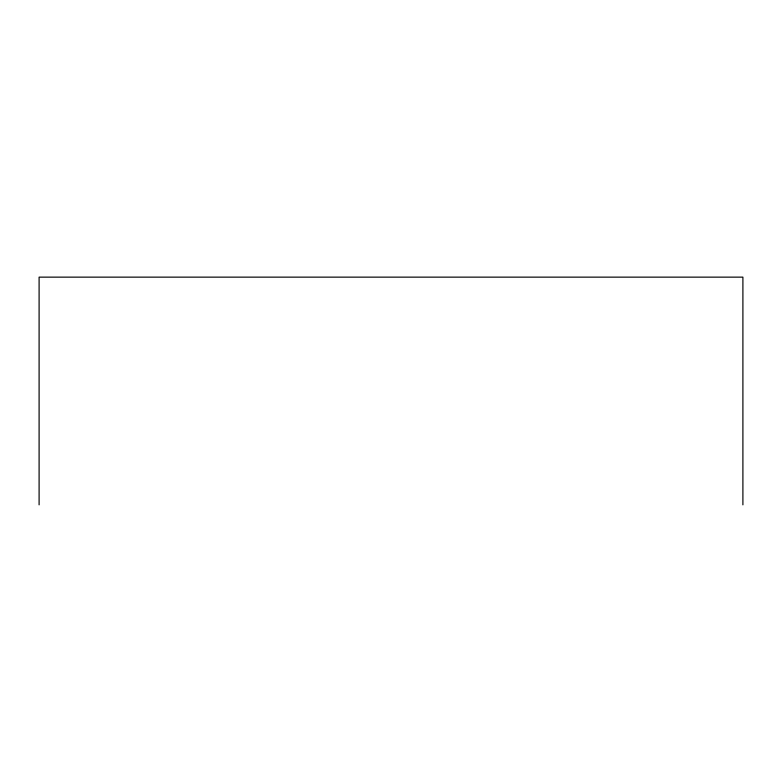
<?xml version="1.0" encoding="UTF-8"?>
<svg xmlns="http://www.w3.org/2000/svg" width="782" height="782" viewBox="0 0 782 782"><rect width="100%" height="100%" fill="white"/><g stroke="black" fill="none" stroke-linecap="round" stroke-linejoin="round"><path stroke-width="1.17" d="M742.9 504.859L742.9 277.141L39.1 277.141L39.1 504.859"/></g></svg>
